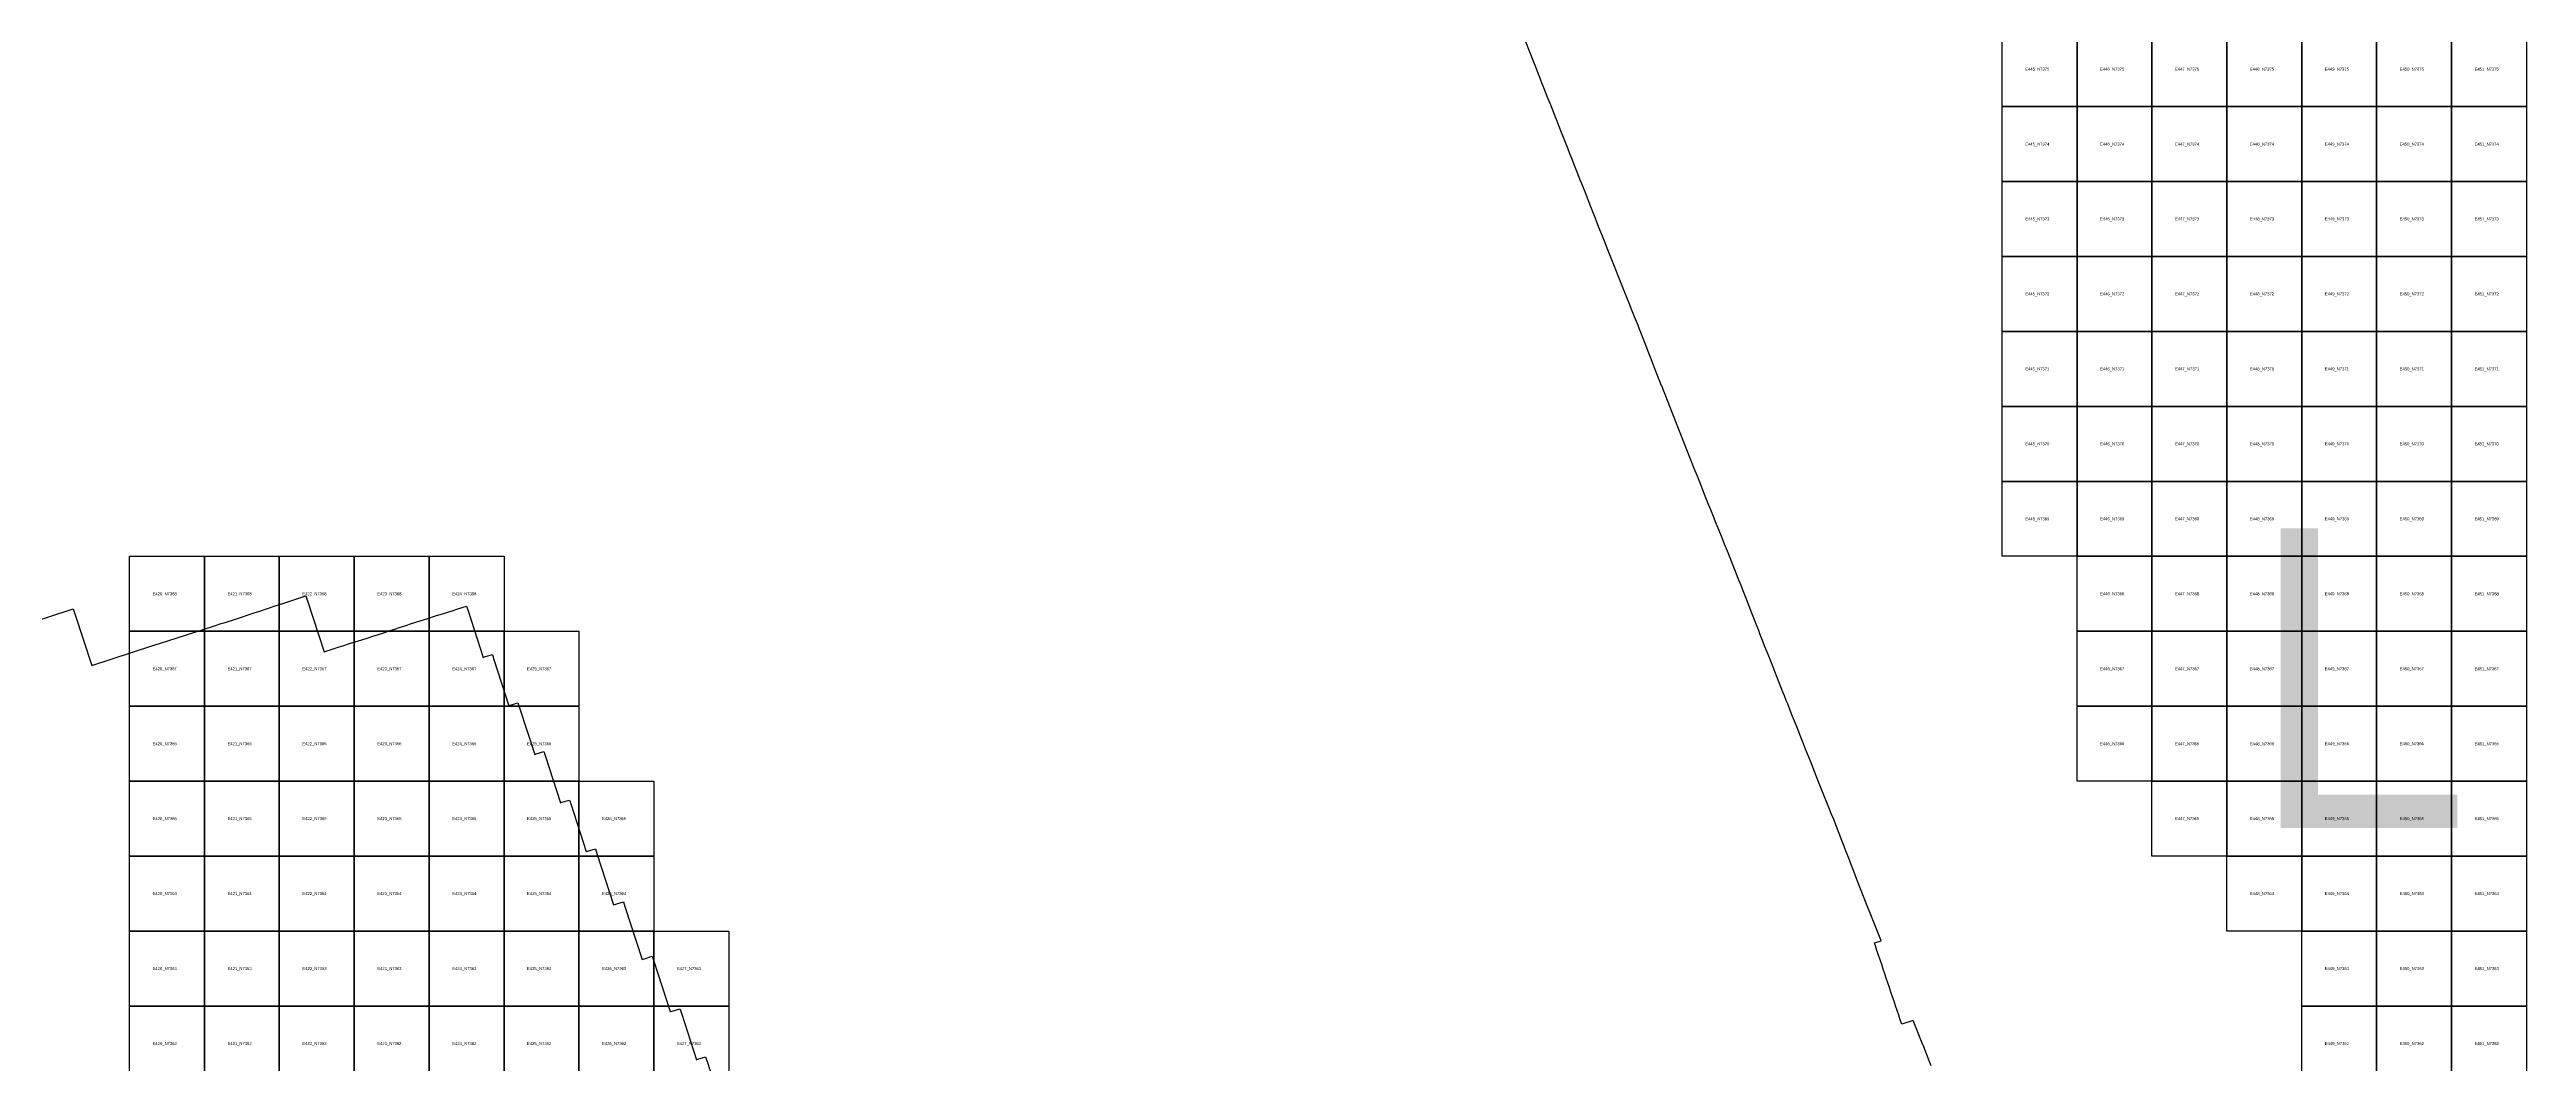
# Model space of a CAD drawing. Extents: x 325010 to 598009, y 7224244 to 7547000.
# Drawn here: x 418932 to 452000, y 7362234 to 7375760 of the extents above; entities that cross this region are included whole.
import ezdxf

# ---------------------------------------------------------------- set-up
doc = ezdxf.new("R2010")
doc.units = 0
for name, color, linetype in [('K', 7, 'Continuous'), ('L', 7, 'Continuous'), ('Limpopo_1', 7, 'Continuous')]:
    doc.layers.add(name, color=color, linetype=linetype)

msp = doc.modelspace()

# ---------------------------------------------------------------- linework, layer by layer
for points in [[(451000, 7375000), (451000, 7376000), (452000, 7376000), (452000, 7375000)], [(451000, 7374000), (451000, 7375000), (452000, 7375000), (452000, 7374000)], [(451000, 7373000), (451000, 7374000), (452000, 7374000), (452000, 7373000)], [(451000, 7372000), (451000, 7373000), (452000, 7373000), (452000, 7372000)], [(451000, 7371000), (451000, 7372000), (452000, 7372000), (452000, 7371000)], [(451000, 7370000), (451000, 7371000), (452000, 7371000), (452000, 7370000)], [(451000, 7369000), (451000, 7370000), (452000, 7370000), (452000, 7369000)], [(420000, 7368000), (420000, 7369000), (421000, 7369000), (421000, 7368000)], [(451000, 7368000), (451000, 7369000), (452000, 7369000), (452000, 7368000)], [(420000, 7367000), (420000, 7368000), (421000, 7368000), (421000, 7367000)], [(451000, 7367000), (451000, 7368000), (452000, 7368000), (452000, 7367000)], [(420000, 7366000), (420000, 7367000), (421000, 7367000), (421000, 7366000)], [(451000, 7366000), (451000, 7367000), (452000, 7367000), (452000, 7366000)], [(420000, 7365000), (420000, 7366000), (421000, 7366000), (421000, 7365000)], [(451000, 7365000), (451000, 7366000), (452000, 7366000), (452000, 7365000)], [(420000, 7364000), (420000, 7365000), (421000, 7365000), (421000, 7364000)], [(451000, 7364000), (451000, 7365000), (452000, 7365000), (452000, 7364000)], [(420000, 7363000), (420000, 7364000), (421000, 7364000), (421000, 7363000)], [(451000, 7363000), (451000, 7364000), (452000, 7364000), (452000, 7363000)], [(420000, 7362000), (420000, 7363000), (421000, 7363000), (421000, 7362000)], [(451000, 7362000), (451000, 7363000), (452000, 7363000), (452000, 7362000)]]:
    msp.add_lwpolyline(points, close=True)
at = {"layer": 'K'}
msp.add_lwpolyline([(417605, 7367760), (419249, 7368299), (419270, 7368234), (419495, 7367542), (420296, 7367804), (420400, 7367835), (421121, 7368069), (421224, 7368102), (421275, 7368118), (421430, 7368167), (421663, 7368244), (421739, 7368269), (421800, 7368288), (421867, 7368311), (421945, 7368337), (422047, 7368371), (422112, 7368391), (422356, 7368471), (422377, 7368407), (422599, 7367725), (422799, 7367790), (422849, 7367806), (422952, 7367839), (423056, 7367871), (423159, 7367905), (423262, 7367938), (423310, 7367954), (423402, 7367983), (423468, 7368005), (423567, 7368037), (423574, 7368039), (423674, 7368072), (423777, 7368106), (423880, 7368139), (423983, 7368172), (424087, 7368205), (424190, 7368237), (424293, 7368270), (424396, 7368303), (424500, 7368335), (424521, 7368271), (424722, 7367651), (424740, 7367657), (424844, 7367688), (424864, 7367625), (425065, 7367006), (425083, 7367012), (425186, 7367044), (425207, 7366980), (425409, 7366357), (425427, 7366363), (425531, 7366394), (425552, 7366330), (425752, 7365712), (425771, 7365718), (425875, 7365748), (425895, 7365685), (426097, 7365062), (426115, 7365068), (426219, 7365099), (426239, 7365035), (426462, 7364351), (426593, 7364392), (426613, 7364328), (426843, 7363621), (426875, 7363631), (426978, 7363663), (426999, 7363599), (427218, 7362925), (427245, 7362933), (427349, 7362964), (427369, 7362903), (427570, 7362283), (427588, 7362289), (427691, 7362321), (427712, 7362258), (427913, 7361636)], dxfattribs=at)
at = {"layer": 'L'}
msp.add_lwpolyline([(444054, 7362202), (444027, 7362271), (443990, 7362363), (443953, 7362455), (443934, 7362503), (443812, 7362808), (443661, 7362758), (443640, 7362818), (443620, 7362880), (443599, 7362941), (443578, 7363001), (443558, 7363063), (443537, 7363124), (443516, 7363185), (443496, 7363247), (443475, 7363308), (443454, 7363370), (443433, 7363431), (443412, 7363493), (443392, 7363554), (443371, 7363616), (443350, 7363678), (443329, 7363740), (443308, 7363802), (443295, 7363841), (443385, 7363871), (443381, 7363883), (443220, 7364283), (443218, 7364290), (443216, 7364293), (443107, 7364565), (443037, 7364748), (443036, 7364749), (443036, 7364750), (442966, 7364932), (442965, 7364934), (442965, 7364935), (442895, 7365117), (442894, 7365118), (442858, 7365210), (442823, 7365303), (442787, 7365395), (442752, 7365487), (442715, 7365579), (442706, 7365602), (442568, 7365946), (442531, 7366037), (442495, 7366129), (442459, 7366221), (442441, 7366268), (442377, 7366428), (442350, 7366497), (442314, 7366589), (442277, 7366681), (442255, 7366736), (442216, 7366832), (442203, 7366864), (442166, 7366956), (442137, 7367030), (442118, 7367077), (442093, 7367139), (442078, 7367177), (442020, 7367323), (441942, 7367521), (441911, 7367599), (441875, 7367691), (441838, 7367783), (441802, 7367875), (441767, 7367967), (441750, 7368009), (441708, 7368118), (441694, 7368151), (441658, 7368243), (441622, 7368335), (441586, 7368427), (441550, 7368519), (441514, 7368611), (441477, 7368703), (441441, 7368795), (441405, 7368886), (441368, 7368978), (441332, 7369070), (441295, 7369162), (441258, 7369254), (441221, 7369345), (441184, 7369437), (441147, 7369529), (441110, 7369620), (441073, 7369712), (441036, 7369804), (441000, 7369895), (440973, 7369965), (440927, 7370079), (440890, 7370171), (440890, 7370171), (440563, 7370998), (440509, 7371136), (440491, 7371182), (440455, 7371274), (440454, 7371275), (440401, 7371412), (440383, 7371458), (440347, 7371550), (440310, 7371642), (440275, 7371734), (440257, 7371781), (440167, 7372010), (440130, 7372102), (440093, 7372194), (440056, 7372285), (440020, 7372377), (439990, 7372454), (439727, 7373112), (439691, 7373204), (439664, 7373273), (439643, 7373326), (439618, 7373388), (439600, 7373434), (439559, 7373540), (439546, 7373572), (439510, 7373664), (439474, 7373756), (439437, 7373847), (439401, 7373939), (439364, 7374031), (439327, 7374123), (439291, 7374215), (439255, 7374306), (439230, 7374369), (439201, 7374444), (439182, 7374490), (439170, 7374521), (439109, 7374674), (439049, 7374827), (439037, 7374858), (439000, 7374950), (438965, 7375042), (438928, 7375134), (438892, 7375226), (438856, 7375318), (438820, 7375410), (438784, 7375502), (438749, 7375594), (438634, 7375884)], dxfattribs=at)
at = {"layer": 'Limpopo_1'}
for points in [[(445000, 7375000), (445000, 7376000), (446000, 7376000), (446000, 7375000)], [(446000, 7375000), (446000, 7376000), (447000, 7376000), (447000, 7375000)], [(447000, 7375000), (447000, 7376000), (448000, 7376000), (448000, 7375000)], [(448000, 7375000), (448000, 7376000), (449000, 7376000), (449000, 7375000)], [(449000, 7375000), (449000, 7376000), (450000, 7376000), (450000, 7375000)], [(450000, 7375000), (450000, 7376000), (451000, 7376000), (451000, 7375000)], [(445000, 7374000), (445000, 7375000), (446000, 7375000), (446000, 7374000)], [(446000, 7374000), (446000, 7375000), (447000, 7375000), (447000, 7374000)], [(447000, 7374000), (447000, 7375000), (448000, 7375000), (448000, 7374000)], [(448000, 7374000), (448000, 7375000), (449000, 7375000), (449000, 7374000)], [(449000, 7374000), (449000, 7375000), (450000, 7375000), (450000, 7374000)], [(450000, 7374000), (450000, 7375000), (451000, 7375000), (451000, 7374000)], [(445000, 7373000), (445000, 7374000), (446000, 7374000), (446000, 7373000)], [(446000, 7373000), (446000, 7374000), (447000, 7374000), (447000, 7373000)], [(447000, 7373000), (447000, 7374000), (448000, 7374000), (448000, 7373000)], [(448000, 7373000), (448000, 7374000), (449000, 7374000), (449000, 7373000)], [(449000, 7373000), (449000, 7374000), (450000, 7374000), (450000, 7373000)], [(450000, 7373000), (450000, 7374000), (451000, 7374000), (451000, 7373000)], [(445000, 7372000), (445000, 7373000), (446000, 7373000), (446000, 7372000)], [(446000, 7372000), (446000, 7373000), (447000, 7373000), (447000, 7372000)], [(447000, 7372000), (447000, 7373000), (448000, 7373000), (448000, 7372000)], [(448000, 7372000), (448000, 7373000), (449000, 7373000), (449000, 7372000)], [(449000, 7372000), (449000, 7373000), (450000, 7373000), (450000, 7372000)], [(450000, 7372000), (450000, 7373000), (451000, 7373000), (451000, 7372000)], [(445000, 7371000), (445000, 7372000), (446000, 7372000), (446000, 7371000)], [(446000, 7371000), (446000, 7372000), (447000, 7372000), (447000, 7371000)], [(447000, 7371000), (447000, 7372000), (448000, 7372000), (448000, 7371000)], [(448000, 7371000), (448000, 7372000), (449000, 7372000), (449000, 7371000)], [(449000, 7371000), (449000, 7372000), (450000, 7372000), (450000, 7371000)], [(450000, 7371000), (450000, 7372000), (451000, 7372000), (451000, 7371000)], [(445000, 7370000), (445000, 7371000), (446000, 7371000), (446000, 7370000)], [(446000, 7370000), (446000, 7371000), (447000, 7371000), (447000, 7370000)], [(447000, 7370000), (447000, 7371000), (448000, 7371000), (448000, 7370000)], [(448000, 7370000), (448000, 7371000), (449000, 7371000), (449000, 7370000)], [(449000, 7370000), (449000, 7371000), (450000, 7371000), (450000, 7370000)], [(450000, 7370000), (450000, 7371000), (451000, 7371000), (451000, 7370000)], [(445000, 7369000), (445000, 7370000), (446000, 7370000), (446000, 7369000)], [(446000, 7369000), (446000, 7370000), (447000, 7370000), (447000, 7369000)], [(447000, 7369000), (447000, 7370000), (448000, 7370000), (448000, 7369000)], [(448000, 7369000), (448000, 7370000), (449000, 7370000), (449000, 7369000)], [(449000, 7369000), (449000, 7370000), (450000, 7370000), (450000, 7369000)], [(450000, 7369000), (450000, 7370000), (451000, 7370000), (451000, 7369000)], [(421000, 7368000), (421000, 7369000), (422000, 7369000), (422000, 7368000)], [(422000, 7368000), (422000, 7369000), (423000, 7369000), (423000, 7368000)], [(423000, 7368000), (423000, 7369000), (424000, 7369000), (424000, 7368000)], [(424000, 7368000), (424000, 7369000), (425000, 7369000), (425000, 7368000)], [(446000, 7368000), (446000, 7369000), (447000, 7369000), (447000, 7368000)], [(447000, 7368000), (447000, 7369000), (448000, 7369000), (448000, 7368000)], [(448000, 7368000), (448000, 7369000), (449000, 7369000), (449000, 7368000)], [(449000, 7368000), (449000, 7369000), (450000, 7369000), (450000, 7368000)], [(450000, 7368000), (450000, 7369000), (451000, 7369000), (451000, 7368000)], [(421000, 7367000), (421000, 7368000), (422000, 7368000), (422000, 7367000)], [(422000, 7367000), (422000, 7368000), (423000, 7368000), (423000, 7367000)], [(423000, 7367000), (423000, 7368000), (424000, 7368000), (424000, 7367000)], [(424000, 7367000), (424000, 7368000), (425000, 7368000), (425000, 7367000)], [(425000, 7367000), (425000, 7368000), (426000, 7368000), (426000, 7367000)], [(446000, 7367000), (446000, 7368000), (447000, 7368000), (447000, 7367000)], [(447000, 7367000), (447000, 7368000), (448000, 7368000), (448000, 7367000)], [(448000, 7367000), (448000, 7368000), (449000, 7368000), (449000, 7367000)], [(449000, 7367000), (449000, 7368000), (450000, 7368000), (450000, 7367000)], [(450000, 7367000), (450000, 7368000), (451000, 7368000), (451000, 7367000)], [(421000, 7366000), (421000, 7367000), (422000, 7367000), (422000, 7366000)], [(422000, 7366000), (422000, 7367000), (423000, 7367000), (423000, 7366000)], [(423000, 7366000), (423000, 7367000), (424000, 7367000), (424000, 7366000)], [(424000, 7366000), (424000, 7367000), (425000, 7367000), (425000, 7366000)], [(425000, 7366000), (425000, 7367000), (426000, 7367000), (426000, 7366000)], [(446000, 7366000), (446000, 7367000), (447000, 7367000), (447000, 7366000)], [(447000, 7366000), (447000, 7367000), (448000, 7367000), (448000, 7366000)], [(448000, 7366000), (448000, 7367000), (449000, 7367000), (449000, 7366000)], [(449000, 7366000), (449000, 7367000), (450000, 7367000), (450000, 7366000)], [(450000, 7366000), (450000, 7367000), (451000, 7367000), (451000, 7366000)], [(421000, 7365000), (421000, 7366000), (422000, 7366000), (422000, 7365000)], [(422000, 7365000), (422000, 7366000), (423000, 7366000), (423000, 7365000)], [(423000, 7365000), (423000, 7366000), (424000, 7366000), (424000, 7365000)], [(424000, 7365000), (424000, 7366000), (425000, 7366000), (425000, 7365000)], [(425000, 7365000), (425000, 7366000), (426000, 7366000), (426000, 7365000)], [(426000, 7365000), (426000, 7366000), (427000, 7366000), (427000, 7365000)], [(447000, 7365000), (447000, 7366000), (448000, 7366000), (448000, 7365000)], [(448000, 7365000), (448000, 7366000), (449000, 7366000), (449000, 7365000)], [(449000, 7365000), (449000, 7366000), (450000, 7366000), (450000, 7365000)], [(450000, 7365000), (450000, 7366000), (451000, 7366000), (451000, 7365000)], [(421000, 7364000), (421000, 7365000), (422000, 7365000), (422000, 7364000)], [(422000, 7364000), (422000, 7365000), (423000, 7365000), (423000, 7364000)], [(423000, 7364000), (423000, 7365000), (424000, 7365000), (424000, 7364000)], [(424000, 7364000), (424000, 7365000), (425000, 7365000), (425000, 7364000)], [(425000, 7364000), (425000, 7365000), (426000, 7365000), (426000, 7364000)], [(426000, 7364000), (426000, 7365000), (427000, 7365000), (427000, 7364000)], [(448000, 7364000), (448000, 7365000), (449000, 7365000), (449000, 7364000)], [(449000, 7364000), (449000, 7365000), (450000, 7365000), (450000, 7364000)], [(450000, 7364000), (450000, 7365000), (451000, 7365000), (451000, 7364000)], [(421000, 7363000), (421000, 7364000), (422000, 7364000), (422000, 7363000)], [(422000, 7363000), (422000, 7364000), (423000, 7364000), (423000, 7363000)], [(423000, 7363000), (423000, 7364000), (424000, 7364000), (424000, 7363000)], [(424000, 7363000), (424000, 7364000), (425000, 7364000), (425000, 7363000)], [(425000, 7363000), (425000, 7364000), (426000, 7364000), (426000, 7363000)], [(426000, 7363000), (426000, 7364000), (427000, 7364000), (427000, 7363000)], [(427000, 7363000), (427000, 7364000), (428000, 7364000), (428000, 7363000)], [(449000, 7363000), (449000, 7364000), (450000, 7364000), (450000, 7363000)], [(450000, 7363000), (450000, 7364000), (451000, 7364000), (451000, 7363000)], [(421000, 7362000), (421000, 7363000), (422000, 7363000), (422000, 7362000)], [(422000, 7362000), (422000, 7363000), (423000, 7363000), (423000, 7362000)], [(423000, 7362000), (423000, 7363000), (424000, 7363000), (424000, 7362000)], [(424000, 7362000), (424000, 7363000), (425000, 7363000), (425000, 7362000)], [(425000, 7362000), (425000, 7363000), (426000, 7363000), (426000, 7362000)], [(426000, 7362000), (426000, 7363000), (427000, 7363000), (427000, 7362000)], [(427000, 7362000), (427000, 7363000), (428000, 7363000), (428000, 7362000)], [(449000, 7362000), (449000, 7363000), (450000, 7363000), (450000, 7362000)], [(450000, 7362000), (450000, 7363000), (451000, 7363000), (451000, 7362000)]]:
    msp.add_lwpolyline(points, close=True, dxfattribs=at)

# ---------------------------------------------------------------- texts
for s, height, p in [('E451_N7375', 40, (451308, 7375480)), ('E451_N7374', 40, (451308, 7374480)), ('E451_N7373', 40, (451308, 7373480)), ('E451_N7372', 40, (451308, 7372480)), ('E451_N7371', 40, (451308, 7371480)), ('E451_N7370', 40, (451308, 7370480)), ('E451_N7369', 40, (451308, 7369480)), ('L', 4000, (448278, 7365375)), ('E420_N7368', 40, (420308, 7368480)), ('E451_N7368', 40, (451308, 7368480)), ('E420_N7367', 40, (420308, 7367480)), ('E451_N7367', 40, (451308, 7367480)), ('E420_N7366', 40, (420308, 7366480)), ('E451_N7366', 40, (451308, 7366480)), ('E420_N7365', 40, (420308, 7365480)), ('E451_N7365', 40, (451308, 7365480)), ('E420_N7364', 40, (420308, 7364480)), ('E451_N7364', 40, (451308, 7364480)), ('E420_N7363', 40, (420308, 7363480)), ('E451_N7363', 40, (451308, 7363480)), ('E420_N7362', 40, (420308, 7362480)), ('E451_N7362', 40, (451308, 7362480))]:
    msp.add_text(s, height=height).set_placement(p)
for s, p in [('E445_N7375', (445308, 7375480)), ('E446_N7375', (446308, 7375480)), ('E447_N7375', (447308, 7375480)), ('E448_N7375', (448308, 7375480)), ('E449_N7375', (449308, 7375480)), ('E450_N7375', (450308, 7375480)), ('E445_N7374', (445308, 7374480)), ('E446_N7374', (446308, 7374480)), ('E447_N7374', (447308, 7374480)), ('E448_N7374', (448308, 7374480)), ('E449_N7374', (449308, 7374480)), ('E450_N7374', (450308, 7374480)), ('E445_N7373', (445308, 7373480)), ('E446_N7373', (446308, 7373480)), ('E447_N7373', (447308, 7373480)), ('E448_N7373', (448308, 7373480)), ('E449_N7373', (449308, 7373480)), ('E450_N7373', (450308, 7373480)), ('E445_N7372', (445308, 7372480)), ('E446_N7372', (446308, 7372480)), ('E447_N7372', (447308, 7372480)), ('E448_N7372', (448308, 7372480)), ('E449_N7372', (449308, 7372480)), ('E450_N7372', (450308, 7372480)), ('E445_N7371', (445308, 7371480)), ('E446_N7371', (446308, 7371480)), ('E447_N7371', (447308, 7371480)), ('E448_N7371', (448308, 7371480)), ('E449_N7371', (449308, 7371480)), ('E450_N7371', (450308, 7371480)), ('E445_N7370', (445308, 7370480)), ('E446_N7370', (446308, 7370480)), ('E447_N7370', (447308, 7370480)), ('E448_N7370', (448308, 7370480)), ('E449_N7370', (449308, 7370480)), ('E450_N7370', (450308, 7370480)), ('E445_N7369', (445308, 7369480)), ('E446_N7369', (446308, 7369480)), ('E447_N7369', (447308, 7369480)), ('E448_N7369', (448308, 7369480)), ('E449_N7369', (449308, 7369480)), ('E450_N7369', (450308, 7369480)), ('E421_N7368', (421308, 7368480)), ('E422_N7368', (422308, 7368480)), ('E423_N7368', (423308, 7368480)), ('E424_N7368', (424308, 7368480)), ('E446_N7368', (446308, 7368480)), ('E447_N7368', (447308, 7368480)), ('E448_N7368', (448308, 7368480)), ('E449_N7368', (449308, 7368480)), ('E450_N7368', (450308, 7368480)), ('E421_N7367', (421308, 7367480)), ('E422_N7367', (422308, 7367480)), ('E423_N7367', (423308, 7367480)), ('E424_N7367', (424308, 7367480)), ('E425_N7367', (425308, 7367480)), ('E446_N7367', (446308, 7367480)), ('E447_N7367', (447308, 7367480)), ('E448_N7367', (448308, 7367480)), ('E449_N7367', (449308, 7367480)), ('E450_N7367', (450308, 7367480)), ('E421_N7366', (421308, 7366480)), ('E422_N7366', (422308, 7366480)), ('E423_N7366', (423308, 7366480)), ('E424_N7366', (424308, 7366480)), ('E425_N7366', (425308, 7366480)), ('E446_N7366', (446308, 7366480)), ('E447_N7366', (447308, 7366480)), ('E448_N7366', (448308, 7366480)), ('E449_N7366', (449308, 7366480)), ('E450_N7366', (450308, 7366480)), ('E421_N7365', (421308, 7365480)), ('E422_N7365', (422308, 7365480)), ('E423_N7365', (423308, 7365480)), ('E424_N7365', (424308, 7365480)), ('E425_N7365', (425308, 7365480)), ('E426_N7365', (426308, 7365480)), ('E447_N7365', (447308, 7365480)), ('E448_N7365', (448308, 7365480)), ('E449_N7365', (449308, 7365480)), ('E450_N7365', (450308, 7365480)), ('E421_N7364', (421308, 7364480)), ('E422_N7364', (422308, 7364480)), ('E423_N7364', (423308, 7364480)), ('E424_N7364', (424308, 7364480)), ('E425_N7364', (425308, 7364480)), ('E426_N7364', (426308, 7364480)), ('E448_N7364', (448308, 7364480)), ('E449_N7364', (449308, 7364480)), ('E450_N7364', (450308, 7364480)), ('E421_N7363', (421308, 7363480)), ('E422_N7363', (422308, 7363480)), ('E423_N7363', (423308, 7363480)), ('E424_N7363', (424308, 7363480)), ('E425_N7363', (425308, 7363480)), ('E426_N7363', (426308, 7363480)), ('E427_N7363', (427308, 7363480)), ('E449_N7363', (449308, 7363480)), ('E450_N7363', (450308, 7363480)), ('E421_N7362', (421308, 7362480)), ('E422_N7362', (422308, 7362480)), ('E423_N7362', (423308, 7362480)), ('E424_N7362', (424308, 7362480)), ('E425_N7362', (425308, 7362480)), ('E426_N7362', (426308, 7362480)), ('E427_N7362', (427308, 7362480)), ('E449_N7362', (449308, 7362480)), ('E450_N7362', (450308, 7362480))]:
    msp.add_text(s, height=40, dxfattribs=at).set_placement(p)

doc.saveas('drawing.dxf')
